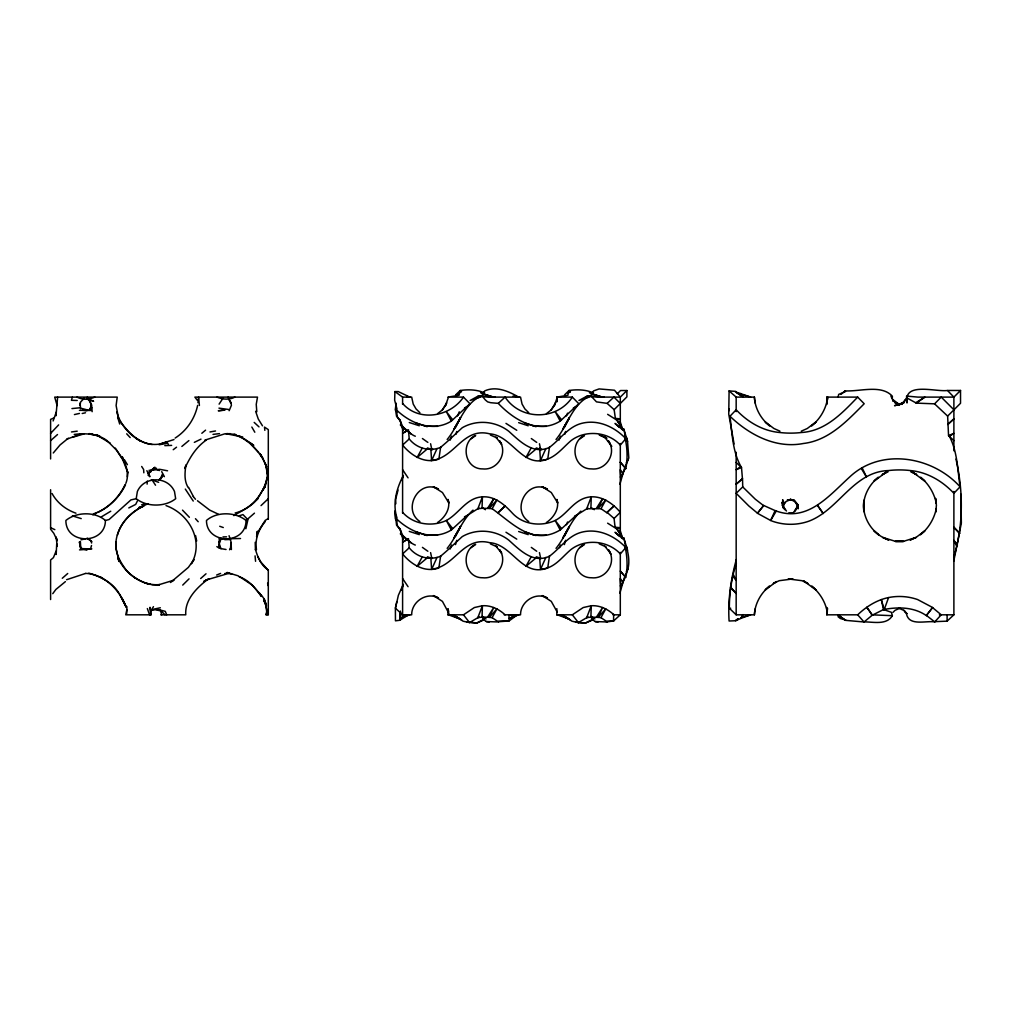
<?xml version="1.0" encoding="UTF-8"?>
<svg xmlns="http://www.w3.org/2000/svg" width="1012" height="1012" viewBox="0 0 1012 1012"><rect width="100%" height="100%" fill="white"/><g stroke="black" fill="none" stroke-linecap="round" stroke-linejoin="round"><path stroke-width="1.5" d="M452.225 615.309L447.974 614.815L448 608.68L448.746 611.754M561.091 615.309L556.84 614.815L556.853 608.68M556.802 401.688L556.84 397.109L567.909 395.275L568.276 392.694L570.439 391.606L569.048 390.505L564.519 394.908M947.713 390.468L960.527 390.468L960.527 403.269L947.637 416.096L948.548 435.577L953.886 440.65M857.683 397.109C842.199 413.149 825.349 431.125 801.479 432.503A93.711 93.711 0 0 1 779.708 432.503C762.795 431.011 747.615 421.979 736.167 409.771L729.981 416.248C749.259 434.806 775.875 448.86 803.351 443.496C828.853 440.549 847.057 420.979 864.185 403.75L857.683 397.109L826.804 397.109L826.703 404.446L827.765 397.109C826.336 408.317 820.39 418.867 811.523 425.888L815.988 421.966L807.234 428.519L801.264 431.175M960.527 390.468L953.886 397.109L917.909 397.109L906.55 396.084L907.03 402.991C903.21 381.372 935.708 392.175 947.46 390.48L953.886 397.109L953.886 450.808M126.766 613.449L126.905 606.631M776.343 581.672L765.198 589.958L769.487 586.112C760.872 593.158 754.927 603.595 754.395 614.815L736.167 614.815L729.323 608.237C729.412 592.69 731.537 577.776 736.382 563.014M149.068 475.918L149.232 470.112M402.599 512.312C413.25 524.444 431.757 527.138 446.14 520.585C459.018 513.868 466.507 497.55 482.42 496.879L477.841 508.77L482.041 508.29L482.42 496.879C494.817 495.905 504.621 504.748 512.439 513.223C523.052 524.747 541.078 526.86 554.993 520.585C566.075 514.956 572.197 502.837 584.025 498.334C598.003 493.186 611.627 501.863 620.305 512.312L614.094 518.473L614.803 525.026L615.372 527.239L620.837 534.235L622.57 538.65L623.797 537.992C627.44 549.554 632.019 563.292 625.618 574.652M447.974 614.815L463.483 614.815L474.35 607.554L482.42 605.733L477.841 617.636L482.041 617.143L482.42 605.733C490.984 605.189 498.941 609.123 505.102 614.815M892.306 398.209L892.369 396.236C881.439 384.206 859.998 391.707 845.071 390.885L840.896 394.44M590.894 508.29L591.274 496.879L586.707 508.77L601.001 508.707L606.77 512.679L613.955 505.962L606.77 512.679M556.84 614.815L572.337 614.815L583.203 607.554L591.274 605.733L586.707 617.636L590.894 617.143L591.274 605.733C599.838 605.189 607.795 609.123 613.955 614.815M782.883 507.796L782.693 499.662L782.997 507.101L783.554 504.571L782.769 507.101M90.89 408.671L91.067 404.572L89.334 398.601M147.119 484.141L147.271 481.105M953.671 557.764C963.411 526.189 963.437 491.351 955.961 459.068M396.767 601.811L395.388 607.959L395.452 620.824L399.765 620.267L400.474 611.109M266.801 479.663L266.978 476.728M56.204 413.263L56.002 415.755L57.621 397.109M729.981 416.248C732.169 433.035 732.435 452.275 741.505 467.493L742.441 478.752L736.167 484.191L742.441 478.752M934.848 621.646L947.093 621.153L947.118 614.992M230.407 549.162L231.052 541.913L229.054 535.715M400.284 612.285L400.094 618.028L409.847 614.815L400.056 614.904L400.512 612.45M556.929 401.688L557.334 397.109L554.399 405.508L551.148 409.961L546.417 413.668M127.322 476.766L127.79 471.668M396.995 520.699L395.325 518.814L395.186 510.655M754.395 614.815L754.99 609.085M625.833 468.594L620.305 462.206L625.833 468.594C627.718 458.411 627.415 447.835 624.973 437.677M907.233 613.563L906.524 614.17C909.282 626.327 925.803 620.533 934.734 621.887L941.223 614.815L932.115 607.225L917.593 599.547A55.091 55.091 0 0 0 888.574 597.561C876.784 599.952 866.297 606.593 857.683 614.815L826.804 614.815L827.563 608.427M935.771 512.161L936.416 505.254L935.607 498.385L936.315 503.356C934.215 493.211 928.624 483.799 920.566 477.259L924.854 481.105L912.482 472.047L916.72 474.615L910.838 471.845M197.935 402.713L198.605 397.109L199.402 405.483M230.66 548.58L231.217 544.228M53.13 420.967L56.305 412.01M935.961 511.06L936.315 508.568C934.19 518.751 928.573 528.277 920.376 534.753L924.854 530.819L916.088 537.385L910.117 540.028L916.062 537.461L903.172 541.433L895.342 541.395L903.564 541.395L895.734 541.433L882.843 537.461L888.789 540.028C872.559 534.678 861.275 517.246 863.944 500.232L863.944 511.692C861.844 498.562 868.182 485.406 878.34 477.259L874.064 481.105L886.423 472.047L882.186 474.615L888.068 471.845M115.849 543.343C116.759 526.809 129.068 512.527 143.793 506.089L138.948 507.505L142.325 506.531M256.58 536.853L257.377 531.477M409.215 438.955C416.628 448.354 429.48 451.909 440.599 447.405L438.879 459.068C424.951 464.23 411.188 455.64 402.599 445.078L409.215 438.955L408.481 429.771L402.599 433.389L407.305 430.492M409.215 547.808C416.628 557.207 429.48 560.762 440.599 556.258L438.879 567.922C424.951 573.083 411.188 564.494 402.599 553.931L409.215 547.808L408.481 538.624L402.599 542.242L406.128 540.079M440.599 447.405L440.144 447.683C447.873 441.447 454.894 434.414 462.256 427.747C476.728 419.31 495.652 421.043 508.77 431.276C519.877 441.27 533.02 454.995 549.453 447.405L547.732 459.068C522.167 469.1 512.439 435.375 489.681 433.832C462.509 426.811 454.603 459.157 430.695 460.447M440.599 556.258L440.144 556.537C447.873 550.3 454.894 543.267 462.256 536.6C476.728 528.163 495.652 529.896 508.77 540.13C519.877 550.123 533.02 563.848 549.453 556.258L547.732 567.922C522.167 577.953 512.439 544.228 489.681 542.685C463.015 535.765 455.02 566.821 432.061 569.073M264.992 487.404L266.89 478.081M219.123 547.479L219.553 537.802M265.549 483.736L265.233 485.76L257.111 499.548L258.035 498.208C252.013 506.379 242.222 510.402 233.81 515.627M136.203 498.701L137.379 491.452C144.197 475.931 167.676 475.931 174.481 491.452L175.671 498.701C165.196 507.189 146.702 507.138 136.203 498.701L130.915 499.915L109.056 519.548L105.412 520.472C95.115 511.402 76.381 511.781 65.869 520.472C65.881 545.126 105.425 544.608 105.412 520.472M90.283 410.164L91.282 404.117M255.467 549.44C257.643 557.22 261.147 565.556 268.306 569.971L268.306 614.815L266.143 614.815L267.168 609.882M619.888 484.28L624.379 468.695M619.888 593.133L624.379 577.548M257.326 531.363L256.82 533.805L265.119 520.484L268.306 518.486M126.829 609.793L125.741 614.815L151.281 614.815L150.029 607.289L150.699 614.815M246.042 520.472C246.055 545.19 206.435 544.57 206.473 520.472C216.783 511.364 235.492 511.832 246.042 520.472L254.467 513.147M266.143 614.815L267.143 610.362M245.853 528.732L247.915 519.687L242.956 514.589L239.287 515.791M798 504.71L797.304 507.758L797.823 505.646L794.028 511.971L797.494 507.695L794.825 510.87M415.337 436.197C409.253 434.591 387.457 413.111 411.125 433.971M415.337 545.051C409.253 543.444 387.457 521.977 411.125 542.824M736.293 559.611C730.79 579.75 727.767 600.205 729.095 621.014L735.724 620.723L737.925 619.04M953.759 561.167L961.362 523.103L960.856 494.16M125.855 483.356C128.562 476.741 127.575 469.416 124.754 463.015M90.675 548.479L91.523 545.531M455.931 434.312L456.741 431.466M455.526 544.595L456.741 540.319M564.785 434.312L565.594 431.466M564.38 544.595L565.594 540.319M197.644 405.369C194.772 418.766 186.701 430.682 175.127 438.082M162.388 474.236L160.136 479.524L162.755 475.931L158.77 480.03M72.371 397.109L71.422 400.297L77.216 400.474M401.979 479.878L403.396 475.463M401.511 590.211L403.396 584.329M926.322 615.574L932.558 607.554L926.322 615.574C913.76 606.909 897.884 606.795 883.489 609.566L872.293 615.169L864.02 621.988L845.602 620.356L837.772 614.815L845.602 620.356M221.109 538.156L219.655 542.571L219.427 537.967M266.498 480.434C262.298 495.361 250.609 509.34 235.113 513.008M735.724 620.723L740.822 618.408L743.023 614.6M606.352 621.95L613.525 621.014L613.778 620.242M450.226 440.119L451.567 436.147M450.226 548.972L451.567 545M559.079 440.119L560.42 436.147M559.522 547.644L560.42 545M448.48 397.109L445.533 405.508L442.295 409.961L437.563 413.668M89.549 410.341L91.447 404.939M888.574 597.561L884.197 609.654L881.313 599.547L883.489 609.566M625.618 465.786L628.819 457.981L627.554 441.523L626.871 438.095L624.733 436.109M191.483 563.722C204.31 540.775 189.092 513.818 166.031 505.608M117.405 535.12C121.68 520.079 134.318 509.567 148.22 503.66M620.305 476.93L620.837 477.715L625.391 468.164M620.305 585.784L620.837 586.568L625.391 577.017L620.305 571.059L625.833 577.46C627.718 567.264 627.415 556.689 624.973 546.531M566.429 524.722L567.555 522.015M457.576 415.869L459.258 411.821M566.429 415.869L567.555 413.162M229.142 410.708L231.482 405.129M554.399 405.508L555.525 402.877L551.148 409.961M783.098 506.114L784.781 502.243L782.896 505.722L786.172 501.459L791.068 499.371L788.968 499.953L793.863 499.89L787.336 499.89L792.232 499.953L790.106 499.371L795.154 501.648L797.62 504.457L794.091 500.194L797.823 506.278L797.304 504.166L798.354 508.732L797.772 506.089M398.045 490.061L395.629 499.258L395.831 503.799M445.482 405.584L446.671 402.877L442.295 409.961M437.032 448.582L431.618 460.574L430.846 449.189M437.032 557.435L431.618 569.427L430.846 558.042M545.885 448.582L540.484 460.574L539.7 449.189M545.885 557.435L540.484 569.427L539.7 558.042M776.381 510.87L770.625 520.472L772.46 521.231A55.116 55.116 0 0 0 808.74 521.231C838.999 509.833 853.192 471.668 888.574 470.555A93.711 93.711 0 0 1 910.345 470.555C927.258 472.047 942.438 481.092 953.886 493.299L960.072 486.81C932.621 456.273 880.807 447.355 849.536 477.107C828.676 496.044 807.171 522.913 775.103 510.605L770.625 520.472L757.937 513.552L748.829 505.962L736.167 493.299L742.732 486.924L742.53 478.802M447.177 439.486C459.031 425.28 463.369 403.737 481.623 395.793L477.601 396.4L470.099 400.486L481.598 396.666M447.177 548.352C456.994 536.373 461.358 520.712 472.996 510.124M556.031 439.486C567.884 425.28 572.223 403.737 590.477 395.793L586.454 396.4L578.953 400.486L590.451 396.666M556.031 548.352C565.594 536.74 569.87 521.61 580.875 511.111M150.649 472.035L151.737 469.808M883.198 609.401L891.42 612.323L892.369 615.688C886.676 625.302 873.457 621.874 864.172 621.887M137.683 500.396L135.697 504.406L128.79 507.923M148.094 475.374L149.839 471.858M402.599 476.93C396.312 489.403 392.454 504.305 397.008 517.954M402.599 585.784L398.361 595.334L395.464 608.212L402.599 614.815L411.682 614.815C411.492 601.685 426.735 591.539 438.5 597.991L433.427 595.587L442.434 601.381L448.974 613.538M455.615 427.317L460.498 417.652L453.945 429.227L460.498 417.652M455.615 536.17L460.498 526.506L453.945 538.08L460.498 526.506M564.468 427.317L569.351 417.652L562.811 429.227L569.351 417.652M564.468 536.17L569.351 526.506L562.811 538.08L569.351 526.506M125.526 484.71C119.783 496.677 109.739 506.708 97.772 512.489M125.146 484.52C118.872 497.879 107.576 509.2 93.408 513.843M262.892 490.213L265.334 485.735L263.145 489.694M422.105 448.341L417.108 457.5L427.026 449.189L432.934 449.341M422.105 557.195L417.108 566.353L427.026 558.055L429.986 558.118M530.958 448.341L525.962 457.5L535.879 449.189L541.787 449.341M530.958 557.195L525.962 566.353L535.879 558.055L538.839 558.118M487.531 508.353L493.729 498.701L489.213 508.454L492.148 508.707L496.943 499.991L489.213 508.454L482.041 508.29M601.001 508.707L605.796 499.991L598.067 508.454L602.583 498.701L596.384 508.353M487.531 617.206L492.098 617.636L496.943 608.857L489.289 617.371L493.729 607.554L487.531 617.206L482.041 617.143M596.384 617.206L602.583 607.554L598.143 617.371L600.951 617.636L605.796 608.857L598.143 617.371L590.894 617.143M607.225 621.153L613.525 621.014L613.677 614.259M192.103 562.685L193.962 559.585L188.346 567.39L172.217 581.052M151.496 609.793L153.457 606.669M219.098 404.13L222.956 398.273M229.585 549.782L230.9 547.834M475.134 435.489C460.118 443.395 464.748 469.214 482.711 468.91C497.461 470.593 508.252 453.11 499.599 440.903L501.623 444.179M475.134 544.355C460.118 552.248 464.748 578.067 482.711 577.763C497.461 579.446 508.252 561.964 499.599 549.756L501.623 553.033M583.987 435.489C568.984 443.395 573.602 469.214 591.565 468.91C606.314 470.593 617.105 453.11 608.452 440.903L609.806 443.092M583.987 544.355C568.984 552.248 573.602 578.067 591.565 577.763C606.314 579.446 617.105 561.964 608.452 549.756L610.476 553.033M607.63 523.179L617.054 529.099L620.305 534.994L620.837 534.235M626.327 462.484L628.085 459.979M626.327 571.337L628.085 568.845M151.496 469.808L149.902 472.009L151.61 469.732M52.763 593.664L55.875 589.452L65.4 581.634M905.576 399.525L902.881 403.118L906.436 398.715L903.678 402.017L898.125 405.319L904.323 402.422L894.557 405.698L901.54 403.965L896.695 404.648L899.529 404.471M265.233 521.597C258.667 529.289 254.67 539.459 256.479 549.655M763.718 505.481L757.495 513.223L763.718 505.481L775.103 510.605M402.51 535.373L400.423 529.883L397.147 525.317L396.59 518.89C410.847 532.565 432.908 541.407 451.352 529.972L467.228 515.45L477.778 508.77M492.148 508.707C512.35 523.153 532.628 546.366 560.205 529.972L576.081 515.45L587.959 508.075L586.707 508.77M402.51 426.507L400.423 421.03L397.147 416.463L396.59 410.037C410.847 423.712 432.908 432.554 451.352 421.118L469.922 403.699L463.483 397.109L447.974 397.109L459.056 395.275L459.423 392.694L461.586 391.606L460.194 390.505L455.653 394.908M518.713 397.109C508.72 391.378 496.209 385.686 484.761 390.898L482.484 393.681L482.471 396.375L485.267 399.866L487.632 401.865L490.668 402.7L498.258 403.371C513.767 419.74 537.941 434.78 560.205 421.118L578.775 403.699L572.337 397.109L556.84 397.109M736.597 392.593L743.428 397.109L735.458 391.834L750.689 397.109L742.454 394.731M53.269 452.984L60.037 444.964L68.297 438.234M619.104 427.19L615.056 423.421L622.57 429.796L623.797 429.139L625.833 438.689L620.305 445.078C608.111 431.567 585.366 429.556 571.008 440.65C561.597 448.708 553.387 460.574 539.56 460.447M619.104 536.044L615.056 532.274L622.57 538.65L623.847 537.967L625.833 547.555L620.305 553.931C608.111 540.421 585.366 538.409 571.008 549.503C561.85 557.131 554.159 568.833 540.914 569.073M50.6 433.389L58.633 424.888M84.35 398.095L80.555 402.08L80.062 405.432L80.138 403.105L80.543 408.709M906.524 397.754L916.366 403.118L934.569 403.839L941.223 397.109L953.886 409.771M627.554 441.523L623.847 429.101L622.57 429.796L620.837 425.382L615.372 418.373L614.145 409.658L626.896 396.868L626.896 390.518L620.546 390.518L617.244 393.807M626.896 390.518L620.305 397.109L620.305 426.141L617.054 420.233L607.63 414.325M893.001 612.349L895.025 610.325L899.908 608.237M182.729 585.088L189.042 578.851M498.41 512.54L505.102 505.962L497.917 512.679M463.483 397.109C450.125 416.855 418.981 422.295 402.599 403.459M572.337 397.109C556.79 420.764 520.623 420.6 505.102 397.109L498.258 403.371M261.033 505.608L268.306 498.701M395.92 403.244L395.464 410.024L397.008 411.859M947.093 621.153L953.886 614.815L953.886 491.452M604.113 397.109L591.324 396.375L602.507 397.109L591.337 393.681L602.229 397.109L620.305 397.109L614.486 390.227L599.091 388.924L593.614 390.898L591.337 393.681L591.324 396.375L596.485 401.865L607.111 403.371L613.955 397.109L620.305 403.459M613.525 621.014L620.305 614.815L620.305 552.388M88.98 410.328L91.826 407.735M200.667 578.535L206.018 573.791M50.6 440.65L57.507 434.54M62.289 578.269L67.728 573.488M151.041 470.681L154.95 467.253L150.699 470.643L156.531 468.354L151.18 470.314L159.656 469.302L167.549 470.795M206.132 440.195C196.088 447.165 189.75 457.601 184.804 468.505L185.942 464.976C184.816 472.541 183.944 480.864 188.257 487.645M181.856 446.444L188.89 440.587M201.831 433.275L205.575 430.151M101.402 516.854L110.751 511.224M469.859 622.506L476.854 623.012L484.71 618.851M570.49 619.964L562.255 614.815L571.957 621.204L578.206 622.608L585.682 622.949L593.563 618.851M437.563 522.521C444.837 517.625 450.985 508.492 448.025 499.397L448.885 502.989L442.434 492.528L433.427 486.734L438.5 489.138C418.804 478.36 401.827 509.453 419.904 521.559M546.417 522.521C553.69 517.625 559.851 508.492 556.878 499.397L557.738 502.989L551.287 492.528L542.28 486.734L547.353 489.138C527.657 478.36 510.68 509.453 528.757 521.559M173.216 449.72L176.543 447.19M735.661 620.407L737.874 618.813M916.366 403.118L924.854 397.109L915.809 402.7M470.947 438.892L475.665 435.628M579.813 438.892L584.519 435.628M470.947 547.745L475.665 544.481M579.813 547.745L584.519 544.481M461.636 619.964L453.389 614.815L463.104 621.204L469.555 622.595L479.106 616.928L477.841 617.636M575.638 621.899L578.409 622.595L587.959 616.928L586.707 617.636M170.459 582.495L173.975 580.129L156.949 585.341M455.729 395.54L460.422 392.39M568.099 393.175L570.439 391.606M399.765 620.267L408.557 614.815L400.094 618.028M549.453 447.405L548.997 447.683C560.066 439.714 567.783 426.963 581.571 423.383C598.079 419.12 614.55 426.836 625.833 438.689M549.453 556.258L548.997 556.537C560.066 548.567 567.783 535.816 581.571 532.236C598.079 527.973 614.55 535.69 625.833 547.555M776.508 581.546L773.332 583.469L779.215 580.698L792.94 578.94L788.259 578.94L801.985 580.698L807.867 583.469L803.617 580.901L815.988 589.958L811.713 586.112C819.619 592.652 825.564 601.95 827.221 612.159M395.97 403.32L395.528 409.885L396.552 416.299L400.423 421.03M94.85 397.109C89.284 399.525 82.478 400.056 76.988 397.109M150.763 480.46L152.192 479.65M477.841 508.77L479.106 508.075M150.851 610.831L154.052 609.072L160.339 607.782M464.483 408L468.151 406.154M573.336 408L577.004 406.154M464.483 516.854L468.151 515.007M574.55 516.246L577.004 515.007M209.029 578.864L203.779 581.483L207.599 579.446C196.568 588.01 184.703 599.699 185.765 614.815L160.744 614.815M194.329 442.358L200.996 439.132M234.873 397.109C229.37 400.094 222.589 399.474 216.985 397.109M92.775 514.741L96.444 513.185M482.825 620.407L476.829 622.949L466.785 621.899M591.678 620.407L585.682 622.949L578.712 622.506M53.509 418.146L50.6 419.373L50.6 458.942M617.054 420.233L620.305 418.879L615.372 418.373M617.054 529.099L620.305 527.733L615.372 527.239M741.505 467.493L736.167 469.682L740.632 466.785L736.167 462.421M948.548 435.577L953.886 433.389L949.42 436.286C957.554 451.921 957.554 470.099 960.072 486.81M216.644 575.031L220.591 573.412M66.564 439.259L80.808 434.097M204.829 440.144L224.765 433.844L230.407 433.705L226.03 433.718L242.703 436.982M85.438 573.488L66.59 579.712M740.822 618.408L750.689 614.815L741.088 617.586M159.453 444.192L173.975 439.562M141.566 504.824L144.944 503.71M84.047 433.87L72.371 437.348M205.904 580.091L229.18 573.222M74.42 414.578L79.442 413.427M82.2 413.503L85.476 412.782M224.803 573.551L228.838 572.703M220.439 539.522L223.374 538.928M80.985 539.775L85.476 538.928M209.965 431.96L215.518 430.973M159.074 444.774L166.436 443.484M88.145 410.227L79.429 410.353M82.807 410.404L91.295 410.467M460.194 390.505C468.252 389.291 477.247 389.557 484.672 392.998M569.048 390.505C577.106 389.291 586.1 389.557 593.525 392.998M71.498 431.96L77.216 431.175M89.157 549.174L79.531 549.883M477.601 396.4L481.838 395.882M586.454 396.4L590.692 395.882M213.013 434.388L219.465 433.629M224.715 410.012L218.276 410.758L224.689 410.176M90.916 548.858L81.2 548.63M71.941 408.582L79.518 407.811M91.839 548.858L86.678 549.339L81.036 548.415M74.23 434.439C85.4 433.01 97.582 433.655 106.968 440.549L116.671 450.327L124.919 462.18L122.224 456.69L123.451 460.726M498.65 621.722L508.998 620.976L517.41 614.815L509.112 618.307L508.998 620.976L498.423 621.204M164.804 445.634L171.635 445.381M224.765 539.662L230.875 539.434M424.319 426.115L437.538 426.368M533.172 426.115L546.391 426.368M424.319 534.981L437.538 535.221M533.172 534.981L546.391 535.221M222.982 536.917L226.561 536.828M152.584 609.894L158.909 609.73L165.272 611.337L166.714 614.815M232.026 538.675L240.527 538.523M788.791 512.882L793.231 512.818M235.783 434.54L226.878 433.579M397.008 409.101L394.655 400.221L394.908 391.581L398.26 391.581L409.847 397.109L406.95 396.552M394.908 391.581L402.599 397.109L411.682 397.109L413.212 404.066L416.021 408.911L419.904 412.706M734.092 444.002L728.741 414.186L729.095 390.91L736.167 397.109L754.395 397.109C754.952 408.38 760.91 418.917 769.677 425.888L765.198 421.966L773.965 428.519L779.936 431.175M896.543 404.281L902.362 404.281M504.191 614.815L520.535 614.815C520.345 601.685 535.588 591.539 547.353 597.991L542.28 595.587L551.287 601.381L557.308 612.247M613.044 614.815L620.305 614.815M871.433 614.815L892.369 615.688M939.364 614.815L953.886 614.815M151.775 584.746L159.339 584.797M729.323 608.237L730.715 608.25M159.719 584.557C150.687 585.543 142.312 582.482 134.836 577.738L135.772 578.257C127.955 573.589 122.11 566.227 118.024 558.245M84.881 410.619L87.019 410.657M85.59 573.374C104.666 574.146 119.707 590.236 126.222 607.086L122.06 598.282M729.095 390.91L735.8 391.416M495.26 397.109L482.471 396.375L493.654 397.109L482.484 393.681L493.363 397.109L520.535 397.109L522.065 404.066L524.874 408.911L528.757 412.706M220.414 548.529L226.043 549.503M218.959 408.14L228.611 409.468M88.993 433.604L92.952 434.148M897.366 403.965L899.794 404.307M591.059 616.801L592.045 619.357L595.208 621.57L598.054 622.051M482.205 616.801L483.192 619.357L486.355 621.57L489.201 622.051M513.071 396.008L519.08 397.109M407.216 396.552L410.227 397.109M238.516 436.121L240.413 436.501L249.673 443.167L258.553 452.187M226.701 573.108L231.811 574.146M152.179 444.521C137.417 442.94 127.107 430.846 118.796 419.702L116.114 405.534L117.228 397.109L54.699 397.109L57.14 405.584M845.779 620.027L840.403 618.534L837.999 616.662M81.099 548.517L86.88 550.035M595.22 621.57L607.377 621.963L600.951 617.636M486.355 621.57L498.524 621.963L492.098 617.636M116.102 542.951C115.014 553.653 120.681 562.596 126.715 570.793L126.019 570.034C132.534 576.966 141.111 582.507 150.522 584.43M88.892 433.794L99.834 436.109L96.203 434.73L110.333 443.256M144.577 582.912L150.333 584.379M81.074 408.291L86.88 409.809M227.118 572.438L238.364 575.904M72.371 515.867L81.226 518.612M88.803 573.121C100.264 576.536 112.243 582.317 118.708 592.842M86.45 399.019L93.61 401.271L87.88 398.817M409.278 422.535L419.31 425.761M409.278 531.401L419.31 534.614M518.65 422.662L528.226 425.774M518.65 531.515L528.226 534.627M524.583 422.877L536.031 426.722M415.704 422.864L427.178 426.722M524.583 531.73L536.031 535.576M415.704 531.73L427.178 535.576M557.334 614.815L569.389 619.217L559.914 614.815L567.947 618.408M448.48 614.815L460.523 619.217L451.048 614.815L459.094 618.408M157.012 469.682L159.453 470.529M219.718 526.278L223.285 527.543M158.669 482.332L152.129 480.004L155.532 485.229M536.271 447.924L541.04 449.657M427.418 447.924L432.187 449.657M536.271 556.777L539.851 558.067M427.418 556.777L430.998 558.067M156.556 609.553L159.453 610.729M75.951 513.185C65.97 509.757 57.14 502.85 52.055 493.527M234.202 434.274L245.271 439.474L253.746 445.369L249.559 442.446C257.984 451.542 268.041 461.978 267.155 475.374M589.338 392.719L592.248 393.934M480.485 392.719L483.394 393.934M599.243 435.008L606.137 438.095L604.695 437.171L611.817 446.368M490.39 435.008L497.284 438.095L495.842 437.171L501.459 444.142M599.243 543.861L606.137 546.961M490.39 543.861L497.284 546.961L495.842 546.037L501.459 552.995M50.6 527.733L54.838 529.643M898.985 608.237L904.007 610.514L906.575 613.436L904.766 611.248M158.542 609.629L160.971 610.742L165.019 614.815M898.213 404.079L894.583 402.422L898.302 404.155M599.673 434.907L606.884 438.259L604.695 437.171M218.592 514.311L209.661 510.086L197.454 500.738M239.06 576.751C248.901 579.977 255.568 588.187 261.26 596.447M139.795 440.587L140.605 441.042L135.899 438.36M899.402 404.522L893.077 399.727M239.414 576.511L252.216 585.1L261.134 595.347M88.031 538.928L90.435 540.446M505.975 423.383L516.765 430.29M505.975 532.236L516.765 539.143M591.147 616.422L594.917 618.914M482.294 616.422L486.064 618.914M216.859 546.606L219.389 548.276M100.099 576.65L102.832 578.472M591.312 507.67L594.335 509.706M482.458 507.67L485.469 509.706M531.313 438.55L536.714 442.408M422.421 438.525L427.861 442.408M531.313 547.403L536.714 551.262M422.421 547.378L427.861 551.262M87.146 538.093L91.928 541.686M926.372 615.385L934.734 621.887M763.478 505.557L755.256 499.169L742.732 486.924M607.263 512.54L614.094 518.473M607.111 403.371L614.145 409.658M400.423 529.883L396.552 525.152L395.059 511.895M934.569 403.839L947.637 416.096M254.189 422.409L258.996 426.874M959.869 533.273L953.886 527.277L959.515 533.514M268.306 570.414L260.666 561.85L257.756 556.549M182.502 510.124L189.37 517.296M730.474 587.403L736.167 593.5L730.765 587.264M604.695 546.037L611.071 554.108M126.69 433.806L130.168 437.563M786.451 511.009L782.276 505.064L784.793 509.706L781.998 502.306L782.997 507.101M195.468 518.701L198.2 521.737M857.683 614.815L864.02 621.988M115.33 448.101L122.819 459.827L127.904 472.794M957.466 544.899L953.886 540.408L956.656 546.164M732.587 575.879L736.167 580.369L733.396 574.614M193.279 496.5L195.493 499.27M903.83 610.185L905.601 612.45M561.407 419.613L555.171 411.618L560.205 421.118M561.407 528.466L555.171 520.472L560.205 529.972M452.554 419.613L446.317 411.618L451.352 421.118M572.337 614.815L578.409 622.595M452.554 528.466L446.317 520.472L451.352 529.972M463.483 614.815L469.555 622.595M261.324 595.499L258.971 592.475L261.374 596.157M197.251 400.221L194.886 397.109L257.503 397.109L256.238 404.37L256.808 411.757M185.31 489.074L193.241 501.054M845.071 390.885L845.539 391.53L838.644 394.414L838.214 396.742M623.164 473.654L620.305 469.682L620.837 477.715M623.164 582.507L620.305 578.535L620.837 586.568M262.487 425.824L258.262 418.993L255.631 411.289M260.16 454.211L262.563 457.576L259.692 453.414L261.362 455.855M817.62 505.62L823.249 513.552L817.683 505.507M872.369 615.144L866.803 607.225L872.293 615.169M261.703 595.473L264.322 599.23L266.447 605.303L263.626 599.99L266.371 606.378L265.903 603.203L266.687 612.197M228.902 399.424L231.293 402.89M402.599 469.682L408.064 477.854M402.599 578.535L408.064 586.707M141.68 466.469L143.628 469.505L143.831 472.794M124.4 459.752L127.411 464.672M861.478 468.784L866.424 476.93L862.186 467.911M168.283 444.331L166.714 441.687C145.728 451.909 122.199 432.01 116.747 412.099M221.135 548.618L218.782 544.633L219.718 547.138M251.824 427.051L254.822 432.225M890.914 396.097L893.305 401.245M123.78 461.017L125.298 463.648M87.298 397.109L91.599 404.889L92.155 411.682M148.03 472.87L149.852 476.26M188.637 487.442L193.393 496.538M161.718 471.643L164.374 476.652M119.555 594.158L125.994 606.884M262.209 457.082L266.687 467.025L265.486 463.913L267.408 474.033M146.879 470.681L149.801 476.766M228.067 397.109L231.179 404.18M117.809 558.131L119.062 561.483L116.254 549.364L116.064 541.736M147.347 608.566L149.548 614.815M620.027 421.296L622.658 429.366M620.027 530.149L622.658 538.22M740.822 393.516L741.088 394.338M399.778 419.575L403.105 430.517M399.778 528.428L403.105 539.371M892.673 399.171L893.368 401.422M117.632 417.21L119.707 424.028M56.52 538.182L57.267 540.674L53.826 533.362L50.6 529.213L50.6 489.745M160.427 610.198L161.705 614.815M267.585 583.14L268.306 585.784M91.029 540.977L91.586 543.052M264.322 599.23L267.902 614.815M57.203 546.29L56.141 536.929M539.447 443.749L540.712 449.758M539.447 552.603L540.712 558.611M430.593 443.749L431.858 449.758M430.593 552.603L431.858 558.611M57.241 546.417L56.71 543.899L56.179 554.475L56.09 551.085L53.421 557.637L50.6 560.003L50.6 599.547M80.694 547.973L79.404 541.875L80.644 548.605M195.569 535.563L196.67 540.965M626.871 546.948L627.554 550.389M218.997 541.622L220.287 548.428M827.348 611.88L826.703 607.478L826.804 614.815M826.804 397.109L827.259 400.942M264.853 430.353L264.474 427.089L268.306 429.619L268.306 519.219M754.395 397.109L754.99 402.839M255.062 555.879L255.568 561.293M540.028 447.835L540.231 450.479M80.783 548.517L80.378 541.483M231.103 542.66L231.394 549.541M255.214 542.331L255.429 549.959M729.095 408.785L729.133 410.682M736.167 397.109L736.167 411.618M736.167 452.263L736.167 614.815M620.305 443.522L620.305 534.994M402.599 397.109L402.599 404.357M402.599 426.141L402.599 513.223M402.599 534.994L402.599 614.815M953.886 418.879L947.839 424.445L953.886 418.879M518.713 614.815L509.112 618.307L508.922 614.904L518.713 614.815M878.53 534.753L874.064 530.819L878.53 534.753"/></g></svg>
